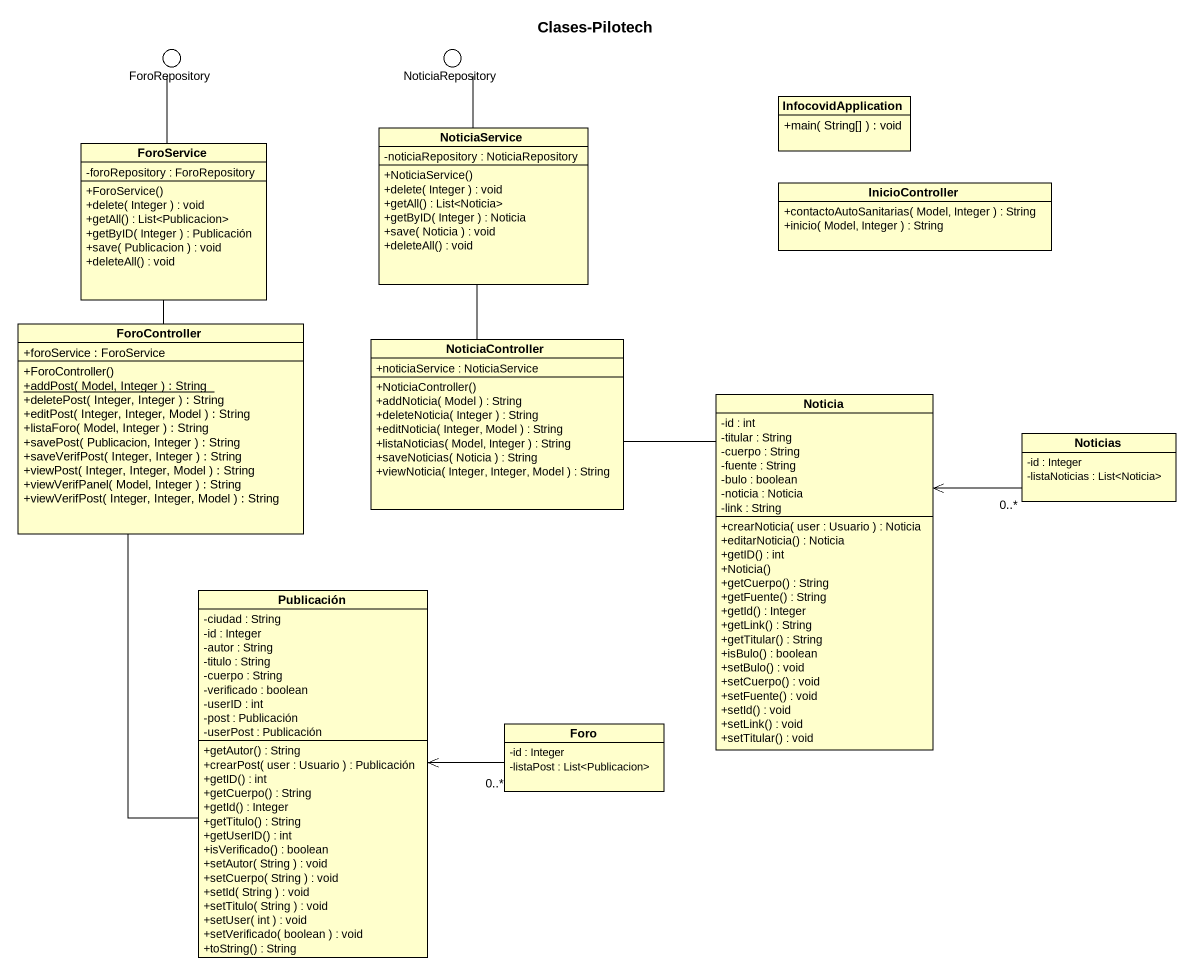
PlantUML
@startuml
title Clases-Pilotech
allowmixing
hide circle
hide empty members
skinparam classAttributeIconSize 0
() ForoRepository
() NoticiaRepository
class NoticiaService {
  -noticiaRepository : NoticiaRepository
  +NoticiaService()
  +delete( Integer ) : void
  +getAll() : List<Noticia>
  +getByID( Integer ) : Noticia
  +save( Noticia ) : void
  +deleteAll() : void
}
class InfocovidApplication {
  +main( String[] ) : void
}
class ForoService {
  -foroRepository : ForoRepository
  +ForoService()
  +delete( Integer ) : void
  +getAll() : List<Publicacion>
  +getByID( Integer ) : Publicación
  +save( Publicacion ) : void
  +deleteAll() : void
}
class InicioController {
  +contactoAutoSanitarias( Model, Integer ) : String
  +inicio( Model, Integer ) : String
}
class ForoController {
  +foroService : ForoService
  +ForoController()
  {static} +addPost( Model, Integer ) : String
  +deletePost( Integer, Integer ) : String
  +editPost( Integer, Integer, Model ) : String
  +listaForo( Model, Integer ) : String
  +savePost( Publicacion, Integer ) : String
  +saveVerifPost( Integer, Integer ) : String
  +viewPost( Integer, Integer, Model ) : String
  +viewVerifPanel( Model, Integer ) : String
  +viewVerifPost( Integer, Integer, Model ) : String
}
class NoticiaController {
  +noticiaService : NoticiaService
  +NoticiaController()
  +addNoticia( Model ) : String
  +deleteNoticia( Integer ) : String
  +editNoticia( Integer, Model ) : String
  +listaNoticias( Model, Integer ) : String
  +saveNoticias( Noticia ) : String
  +viewNoticia( Integer, Integer, Model ) : String
}
class Noticia {
  -id : int
  -titular : String
  -cuerpo : String
  -fuente : String
  -bulo : boolean
  -noticia : Noticia
  -link : String
  +crearNoticia( user : Usuario ) : Noticia
  +editarNoticia() : Noticia
  +getID() : int
  +Noticia()
  +getCuerpo() : String
  +getFuente() : String
  +getId() : Integer
  +getLink() : String
  +getTitular() : String
  +isBulo() : boolean
  +setBulo() : void
  +setCuerpo() : void
  +setFuente() : void
  +setId() : void
  +setLink() : void
  +setTitular() : void
}
class Noticias {
  -id : Integer
  -listaNoticias : List<Noticia>
}
class Publicación {
  -ciudad : String
  -id : Integer
  -autor : String
  -titulo : String
  -cuerpo : String
  -verificado : boolean
  -userID : int
  -post : Publicación
  -userPost : Publicación
  +getAutor() : String
  +crearPost( user : Usuario ) : Publicación
  +getID() : int
  +getCuerpo() : String
  +getId() : Integer
  +getTitulo() : String
  +getUserID() : int
  +isVerificado() : boolean
  +setAutor( String ) : void
  +setCuerpo( String ) : void
  +setId( String ) : void
  +setTitulo( String ) : void
  +setUser( int ) : void
  +setVerificado( boolean ) : void
  +toString() : String
}
class Foro {
  -id : Integer
  -listaPost : List<Publicacion>
}
ForoRepository -- ForoService
NoticiaRepository -- NoticiaService
ForoController -up- ForoService
ForoController -- Publicación
NoticiaController -up- NoticiaService
NoticiaController -right- Noticia
Noticias "0..*" -left-> Noticia
Foro "0..*" -left-> Publicación
@enduml
